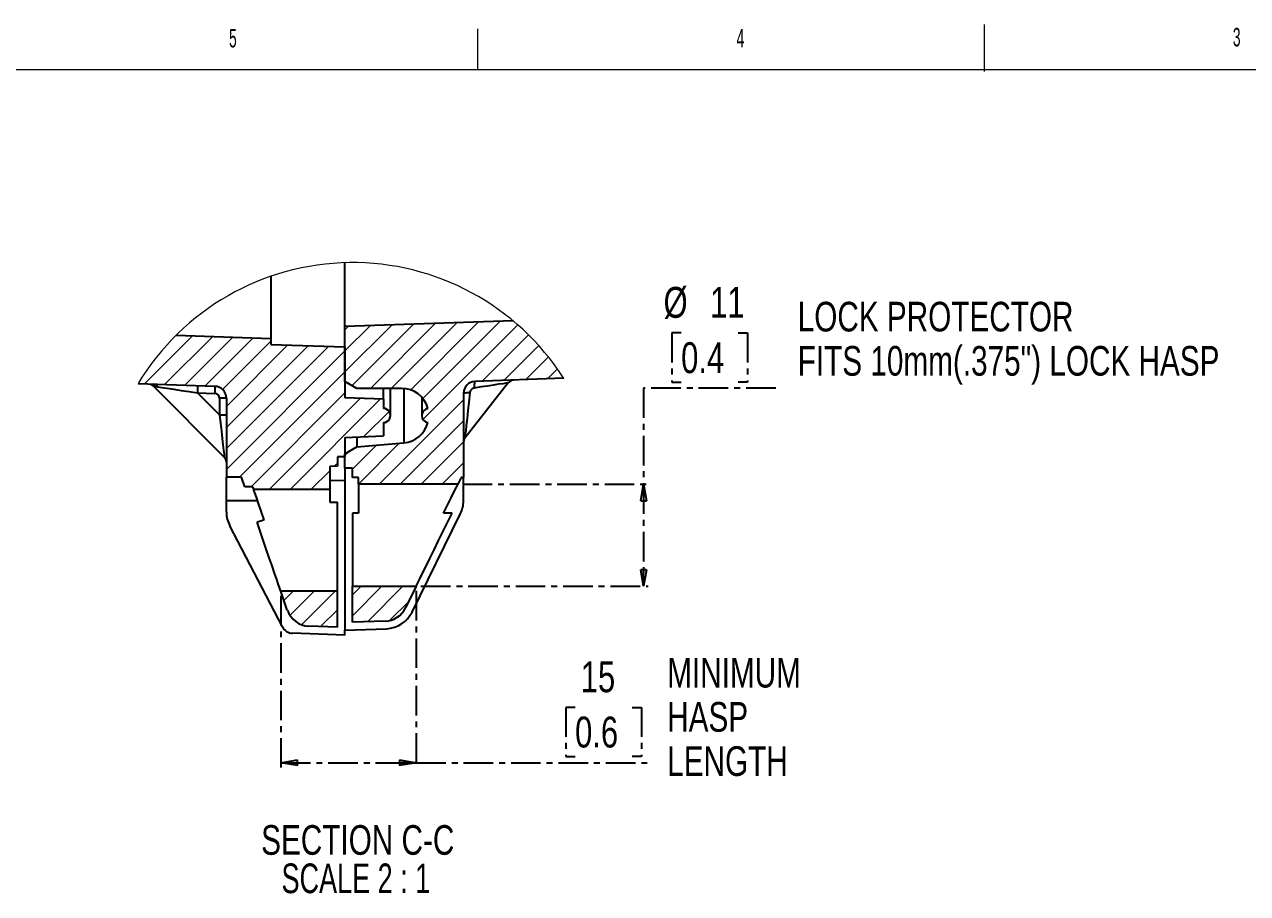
# Model space of a CAD drawing. Header units: millimetres. Extents: x 12 to 854, y 4 to 555.
# Drawn here: x 334.1 to 596.2, y 369.2 to 555.4 of the extents above; entities that cross this region are included whole.
import ezdxf

# ---------------------------------------------------------------- set-up
doc = ezdxf.new("R2010")
doc.units = ezdxf.units.MM
doc.linetypes.add('CENTER', pattern=[10.16, 6.35, -1.27, 1.27, -1.27])
doc.layers.add('DEFAULT_1', color=7, linetype='CENTER')
doc.styles.add('SLDTEXTSTYLE2', font='TXT', dxfattribs={"width": 0.75})
doc.styles.add('SLDTEXTSTYLE3', font='TXT', dxfattribs={"width": 0.56})
doc.styles.add('SLDTEXTSTYLE5', font='TXT', dxfattribs={"width": 0.681818})
doc.dimstyles.new('SLDDIMSTYLE4', dxfattribs={"dimtxt": 6.614583, "dimasz": 3.556, "dimexe": 0, "dimexo": 0.0625, "dimgap": 1.653646, "dimtad": 0, "dimtih": 1, "dimtoh": 1, "dimdec": 0, "dimlfac": 0.5, "dimrnd": 1e-09, "dimzin": 12, "dimdsep": 46, "dimtxsty": 'SLDTEXTSTYLE2', "dimblk1": 'CLOSED', "dimblk2": 'CLOSED', "dimsah": 1, "dimcen": 0.09, "dimadec": 0, "dimazin": 3, "dimtfac": 1, "dimtdec": 0, "dimtofl": 0, "dimtmove": 0, "dimatfit": 3, "dimldrblk": 'CLOSED', "dimfxl": 1, "dimfrac": 2, "dimtolj": 1, "dimtzin": 12, "dimarcsym": 0})
doc.dimstyles.new('SLDDIMSTYLE5', dxfattribs={"dimtxt": 6.614583, "dimasz": 3.556, "dimexe": 0, "dimexo": 0.0625, "dimgap": 1.653646, "dimtad": 1, "dimdec": 0, "dimlfac": 0.5, "dimrnd": 1e-09, "dimzin": 12, "dimdsep": 46, "dimtxsty": 'SLDTEXTSTYLE2', "dimblk1": 'CLOSED', "dimblk2": 'CLOSED', "dimsah": 1, "dimcen": 0.09, "dimadec": 0, "dimazin": 3, "dimtfac": 1, "dimtdec": 0, "dimtofl": 0, "dimtmove": 0, "dimatfit": 3, "dimldrblk": 'CLOSED', "dimfxl": 1, "dimfrac": 2, "dimtolj": 1, "dimtzin": 12, "dimarcsym": 0})

# ---------------------------------------------------------------- blocks, each defined once
blk = doc.blocks.new('SW_HATCH_0')
at = {"color": 0, "linetype": 'Continuous', "lineweight": 18}
for p, q in [((13.07, 48.99), (23.1, 59.02)), ((13.07, 53.48), (18.44, 58.86)), ((13.07, 57.97), (13.79, 58.69)), ((14.6, 46.03), (27.75, 59.18)), ((18.51, 45.45), (32.4, 59.34)), ((23, 45.45), (37.05, 59.5)), ((27.16, 45.12), (41.71, 59.67)), ((29.78, 43.25), (46.36, 59.83)), ((29.78, 38.76), (50.1, 59.08)), ((-29.92, 46.41), (-19.61, 56.72)), ((-25.58, 46.26), (-15.27, 56.57)), ((-21.24, 46.11), (-10.93, 56.42)), ((-16.91, 45.96), (-6.59, 56.27)), ((-13.16, 45.21), (-2.78, 55.59)), ((42.5, 46.99), (52.42, 56.91)), ((-12.33, 41.55), (0.86, 54.74)), ((-12.33, 37.06), (5.2, 54.59)), ((-12.33, 32.57), (9.54, 54.44)), ((-12.33, 28.08), (13.07, 53.48)), ((47.15, 47.15), (54.61, 54.61)), ((51.8, 47.31), (56.67, 52.18)), ((-9.52, 26.4), (13.07, 48.99)), ((56.46, 47.48), (58.6, 49.62)), ((-7.06, 24.37), (13.07, 44.5)), ((-3.12, 23.82), (16.38, 43.32)), ((1.37, 23.82), (20.72, 43.17)), ((20.4, 24.89), (38.47, 42.96)), ((17.14, 35.1), (22.56, 40.52)), ((24.89, 24.89), (38.47, 38.47)), ((13.07, 31.03), (14.05, 32.01)), ((14.69, 28.16), (19.8, 33.27)), ((15.96, 24.94), (24.72, 33.7)), ((29.38, 24.89), (38.47, 33.98)), ((10.78, 28.74), (11.44, 29.4)), ((12.83, 30.79), (13.07, 31.03)), ((33.87, 24.89), (38.47, 29.49)), ((5.86, 23.82), (9.81, 27.77)), ((14.69, 1.22), (16.51, 3.04)), ((14.69, -3.27), (21, 3.04)), ((17.89, -4.56), (25.49, 3.04)), ((0, 0), (1.99, 1.99)), ((1.27, -3.22), (6.48, 1.99)), ((3.77, -5.21), (10.97, 1.99)), ((7.86, -5.61), (11.44, -2.03)), ((22.64, -4.3), (26.74, -0.2))]:
    blk.add_line(p, q, dxfattribs=at)
blk = doc.blocks.new('_Closed')
at = {"color": 0, "linetype": 'ByBlock', "lineweight": -2}
for p, q in [((-1, 0.166667), (0, 0)), ((-1, 0.166667), (-1, -0.166667)), ((0, 0), (-1, -0.166667)), ((0, 0), (-1, 0))]:
    blk.add_line(p, q, dxfattribs=at)
blk = doc.blocks.new('_D_10')
at = {"layer": 'DEFAULT_1'}
for p, q in [((474.81, 489.3), (472.8, 489.3)), ((472.8, 489.3), (472.8, 478.79)), ((487.02, 489.3), (489.04, 489.3)), ((489.04, 489.3), (489.04, 478.79)), ((495.07, 477.45), (466.76, 477.45)), ((466.76, 477.45), (466.76, 456.88)), ((472.8, 478.79), (474.81, 478.79)), ((489.04, 478.79), (487.02, 478.79)), ((427.94, 456.88), (467.76, 456.88)), ((466.76, 456.88), (466.76, 435.03)), ((419.03, 435.03), (467.76, 435.03))]:
    blk.add_line(p, q, dxfattribs=at)
at = {"layer": 'DEFAULT_1', "xscale": 3.556, "yscale": 3.556}
for p, rotation in [((466.76, 456.88, 128.7), 90), ((466.76, 435.03, 128.7), 270)]:
    blk.add_blockref('_Closed', p, dxfattribs=dict(at, rotation=rotation))
at = {"layer": 'DEFAULT_1', "char_height": 6.615, "attachment_point": 1, "style": 'SLDTEXTSTYLE2'}
for s, insert in [('%%c', (471.04, 499.17)), ('11', (481.02, 499.17)), ('0.4', (474.81, 487.32))]:
    blk.add_mtext(s, dxfattribs=dict(at, insert=insert))
blk = doc.blocks.new('_D_11')
at = {"layer": 'DEFAULT_1'}
for p, q in [((389.01, 432.98), (389.01, 396.23)), ((418.03, 434.03), (418.03, 396.23)), ((452.08, 409.09), (450.07, 409.09)), ((450.07, 409.09), (450.07, 398.58)), ((464.29, 409.09), (466.31, 409.09)), ((466.31, 409.09), (466.31, 398.58)), ((450.07, 398.58), (452.08, 398.58)), ((466.31, 398.58), (464.29, 398.58)), ((389.01, 397.23), (418.03, 397.23)), ((418.03, 397.23), (468.32, 397.23))]:
    blk.add_line(p, q, dxfattribs=at)
at = {"layer": 'DEFAULT_1', "xscale": 3.556, "yscale": 3.556, "rotation": 180}
blk.add_blockref('_Closed', (389.01, 397.23, 128.7), dxfattribs=at)
at = {"layer": 'DEFAULT_1', "xscale": 3.556, "yscale": 3.556}
blk.add_blockref('_Closed', (418.03, 397.23, 128.7), dxfattribs=at)
at = {"layer": 'DEFAULT_1', "char_height": 6.615, "attachment_point": 1, "style": 'SLDTEXTSTYLE2'}
for s, insert in [('15', (453.3, 418.95)), ('0.6', (452.08, 407.1))]:
    blk.add_mtext(s, dxfattribs=dict(at, insert=insert))
blk = doc.blocks.new('SW_NOTE_0_4')
at = {"layer": 'DEFAULT_1', "color": 0, "char_height": 6.35, "attachment_point": 2}
for s, insert, style in [('SECTION C-C', (26.69, 8.19), 'SLDTEXTSTYLE2'), ('SCALE 2 : 1', (26.29, -0.03), 'SLDTEXTSTYLE5')]:
    blk.add_mtext(s, dxfattribs=dict(at, insert=insert, style=style))
blk = doc.blocks.new('SW_NOTE_0_5')
at = {"layer": 'DEFAULT_1', "color": 0, "char_height": 6.35, "attachment_point": 1, "style": 'SLDTEXTSTYLE2'}
for s, insert in [('MINIMUM', (0, 8.19)), ('HASP', (0, -1.28)), ('LENGTH', (0, -10.75))]:
    blk.add_mtext(s, dxfattribs=dict(at, insert=insert))
blk = doc.blocks.new('SW_NOTE_0_6')
at = {"layer": 'DEFAULT_1', "color": 0, "char_height": 6.35, "attachment_point": 1, "style": 'SLDTEXTSTYLE2'}
for s, insert in [('LOCK PROTECTOR', (0, 8.19)), ('FITS 10mm(.375") LOCK HASP', (0, -1.28))]:
    blk.add_mtext(s, dxfattribs=dict(at, insert=insert))

msp = doc.modelspace()

# ---------------------------------------------------------------- linework, layer by layer
at = {"color": 7, "linetype": 'Continuous', "lineweight": 18}
for p, q in [((431.24, 545.65), (431.24, 554.5)), ((539.81, 545.36), (539.81, 555.4)), ((24.14, 545.77), (841.61, 545.77))]:
    msp.add_line(p, q, dxfattribs=at)
at = {"color": 7, "linetype": 'Continuous', "lineweight": 25}
for p, q in [((402.76, 490.66), (402.76, 504.36)), ((386.91, 501.47), (386.91, 488.13)), ((438.79, 491.92), (402.76, 490.66)), ((402.76, 478.91), (402.76, 490.66)), ((366.59, 488.84), (386.91, 488.13)), ((386.91, 488.13), (386.91, 486.86)), ((386.91, 486.86), (402.76, 486.3)), ((402.76, 486.3), (402.76, 475.43)), ((358.41, 478.45), (374.91, 477.87)), ((361.55, 478.05), (361.57, 478.04)), ((361.57, 478.04), (376.91, 462.69)), ((405.3, 477.44), (402.76, 478.91)), ((414.89, 477.44), (405.3, 477.44)), ((411.01, 475.14), (411.01, 477.44)), ((412.54, 471.62), (412.54, 477.44)), ((437.77, 478.63), (428.48, 466.74)), ((449.65, 479.59), (430.61, 478.92)), ((371.18, 476.48), (374.91, 476.35)), ((375.89, 471.78), (371.18, 476.48)), ((377.36, 475.33), (375.89, 475.33)), ((375.89, 475.33), (375.89, 471.78)), ((377.36, 475.33), (377.36, 458.39)), ((411.01, 475.14), (402.76, 475.43)), ((411.01, 475.14), (411.01, 473.14)), ((419.21, 475.54), (419.21, 471.6)), ((428.16, 476.39), (428.16, 458.3)), ((375.89, 471.78), (377.36, 471.78)), ((411.01, 470.09), (411.01, 467.23)), ((402.76, 466.94), (411.01, 467.23)), ((402.76, 466.94), (402.76, 462.78)), ((405.3, 467.03), (405.3, 464.9)), ((402.76, 463.43), (405.3, 464.9)), ((405.3, 464.9), (415.4, 465.78)), ((402.76, 462.78), (401.13, 462.73)), ((401.13, 462.73), (401.13, 460.75)), ((402.76, 460.34), (402.76, 463.43)), ((401.13, 460.75), (399.51, 460.7)), ((399.51, 460.7), (399.51, 455.81)), ((404.38, 460.34), (402.76, 460.34)), ((402.76, 460.34), (402.76, 459.29)), ((402.76, 459.29), (402.76, 425.63)), ((404.38, 458.3), (404.38, 460.34)), ((380.6, 458.39), (377.36, 458.39)), ((377.36, 453.31), (377.36, 458.39)), ((381.3, 456.36), (380.6, 458.39)), ((383.02, 456.36), (381.3, 456.36)), ((383.21, 455.81), (383.02, 456.36)), ((402.76, 457.7), (399.51, 457.59)), ((405.65, 458.3), (404.38, 458.3)), ((405.65, 456.88), (405.65, 458.3)), ((405.65, 456.88), (405.65, 450.68)), ((426.94, 456.88), (405.65, 456.88)), ((427.65, 458.3), (426.94, 456.88)), ((428.16, 458.3), (427.65, 458.3)), ((428.16, 453.41), (428.16, 458.3)), ((383.21, 455.81), (399.51, 455.81)), ((399.51, 455.81), (399.51, 453.08)), ((384.07, 453.31), (377.36, 453.31)), ((377.36, 450.9), (377.36, 453.31)), ((399.51, 453.08), (401.13, 453.08)), ((401.13, 433.98), (401.13, 453.08)), ((405.65, 450.68), (404.38, 450.68)), ((404.38, 450.68), (404.38, 435.03)), ((417.13, 429.49), (427.51, 450.61)), ((425.71, 450.68), (423.9, 450.68)), ((389.37, 426.33), (378.08, 447.96)), ((401.13, 433.98), (389.01, 433.98)), ((390.41, 429.89), (389.01, 433.98)), ((401.13, 426.26), (401.13, 433.98)), ((404.38, 435.03), (418.03, 435.03)), ((404.38, 427.32), (404.38, 435.03)), ((418.03, 435.03), (415.75, 430.4)), ((411.37, 427.56), (404.38, 427.32)), ((402.76, 424.58), (391.54, 424.97)), ((401.13, 426.26), (395.04, 426.47)), ((402.76, 425.63), (411.66, 425.94)), ((402.76, 424.58), (402.76, 425.63))]:
    msp.add_line(p, q, dxfattribs=at)
at = {"color": 8, "linetype": 'Continuous', "lineweight": 25}
msp.add_line((415.4, 477.42), (415.4, 465.78), dxfattribs=at)
at = {"color": 7, "linetype": 'Continuous', "lineweight": 25, "flags": 128}
for points in [[(362.6, 477.78), (363.51, 477.64), (364.69, 477.46), (366.1, 477.24), (367.69, 477), (369.4, 476.75), (371.18, 476.48)], [(437.77, 478.63), (437.63, 478.6), (437.23, 478.54), (436.57, 478.44), (435.68, 478.3), (434.59, 478.13), (433.33, 477.94), (431.94, 477.73), (430.47, 477.51)], [(429.52, 476.47), (429.3, 474.51), (429.11, 472.66), (428.92, 470.97), (428.77, 469.51), (428.64, 468.33), (428.55, 467.45), (428.5, 466.92), (428.48, 466.74)], [(375.89, 471.78), (376.09, 469.99), (376.29, 468.27), (376.47, 466.7), (376.62, 465.33), (376.75, 464.2), (376.84, 463.37), (376.9, 462.86), (376.91, 462.69)], [(423.9, 450.68), (424.76, 452.43), (425.51, 453.96), (426.12, 455.2), (426.57, 456.12), (426.85, 456.68), (426.94, 456.88)], [(385.46, 449.27), (384.82, 451.14), (384.25, 452.77), (383.8, 454.1), (383.46, 455.07), (383.26, 455.65), (383.21, 455.81)], [(385.46, 449.27), (384.7, 449), (383.93, 448.74)], [(389.01, 433.98), (388.96, 434.1), (388.8, 434.57), (388.53, 435.36), (388.16, 436.45), (387.69, 437.81), (387.15, 439.39), (386.54, 441.14), (385.9, 443.01), (385.23, 444.94), (384.57, 446.87), (383.93, 448.74)], [(418.03, 435.03), (418.12, 435.21), (418.38, 435.76), (418.82, 436.65), (419.41, 437.84), (420.13, 439.32), (420.96, 441.01), (421.88, 442.87), (422.84, 444.84), (423.82, 446.84), (424.79, 448.81), (425.71, 450.68)]]:
    msp.add_lwpolyline(points, dxfattribs=at)
at = {"color": 7, "linetype": 'Continuous', "lineweight": 18}
msp.add_arc((404.38, 450.68), 53.7, 32.5612, 148.8711, dxfattribs=at)
at = {"color": 7, "linetype": 'Continuous', "lineweight": 25}
for centre, radius, start, end in [((361.6, 477.15), 1.19, 31.8609, 86.4724), ((360.26, 477.24), 10.95, 356.0127, 3.9873), ((374.82, 475.33), 2.54, 359.9999, 88), ((363.98, 477.11), 10.95, 356.0129, 3.9871), ((414.89, 471.6), 5.84, 14.9894, 90.0001), ((430.7, 476.39), 2.54, 92, 179.9999), ((433.41, 477.94), 2.97, 160.6145, 188.3635), ((438.97, 477.69), 1.52, 92, 142.0001), ((374.87, 475.33), 1.02, 359.9999, 88), ((429.2, 470.82), 5.66, 86.8209, 100.6277), ((411.01, 471.62), 1.52, 269.9999, 90.0001), ((420.74, 471.6), 1.52, 97.4949, 262.5051), ((414.89, 471.6), 5.84, 274.9999, 345.0107), ((429.68, 465.8), 1.52, 141.9999, 180.0001), ((375.83, 461.62), 1.52, 359.9997, 45.0001), ((383.71, 450.9), 6.35, 180.0002, 207.5722), ((421.81, 453.41), 6.35, 333.8434, 360), ((395.22, 431.55), 5.08, 199.0001, 267.9999), ((411.19, 432.64), 5.08, 272.0001, 333.8431), ((411.43, 432.29), 6.35, 271.9999, 333.8432), ((391.62, 427.51), 2.54, 207.5724, 268)]:
    msp.add_arc(centre, radius, start, end, dxfattribs=at)
for points, knots in [([(361.06, 478.36), (361.11, 478.34), (361.25, 478.28), (361.45, 478.16), (361.56, 478.02), (361.61, 477.96)], [0, 0, 0, 0, 0.242939, 0.663297, 1, 1, 1, 1]), ([(361.57, 478.04), (361.73, 477.97), (362.07, 477.85), (362.42, 477.8), (362.6, 477.78)], [0, 0, 0, 0, 0.49174, 1, 1, 1, 1]), ([(430.47, 477.51), (430.37, 477.48), (430.16, 477.43), (429.89, 477.23), (429.68, 476.97), (429.55, 476.7), (429.53, 476.53), (429.52, 476.47)], [0, 0, 0, 0, 0.207802, 0.429058, 0.655605, 0.878117, 1, 1, 1, 1])]:
    msp.add_open_spline(points, degree=3, knots=knots, dxfattribs=at)

# ---------------------------------------------------------------- block references
at = {"color": 7, "linetype": 'Continuous', "lineweight": 18}
msp.add_blockref('SW_HATCH_0', (389.69, 431.99), dxfattribs=at)
at = {"layer": 'DEFAULT_1'}
for name, p in [('SW_NOTE_0_6', (499.79, 487.79)), ('SW_NOTE_0_5', (471.82, 411.5)), ('SW_NOTE_0_4', (378.81, 375.66))]:
    msp.add_blockref(name, p, dxfattribs=at)

# ---------------------------------------------------------------- texts
at = {"color": 7, "linetype": 'Continuous', "lineweight": 0, "char_height": 3.97, "attachment_point": 1, "style": 'SLDTEXTSTYLE3'}
for s, insert in [('5', (377.92, 554.46)), ('4', (486.68, 554.46)), ('3', (593.04, 554.68))]:
    msp.add_mtext(s, dxfattribs=dict(at, insert=insert))

# ---------------------------------------------------------------- dimensions: what is measured, and where the dimension line sits
at = {"layer": 'DEFAULT_1'}
dim = msp.add_linear_dim(base=(466.76, 435.03), p1=(426.94, 456.88), p2=(418.03, 435.03), angle=90, text='%%c<>', dimstyle='SLDDIMSTYLE4', dxfattribs=at)
dim.commit()
dim.dimension.update_dxf_attribs({"geometry": '_D_10', "text_midpoint": (466.76, 489.3), "dimtype": 160})
dim = msp.add_linear_dim(base=(418.03, 397.23), p1=(389.01, 433.98), p2=(418.03, 435.03), dimstyle='SLDDIMSTYLE5', dxfattribs=at)
dim.commit()
dim.dimension.update_dxf_attribs({"geometry": '_D_11', "text_midpoint": (458.19, 397.23), "dimtype": 160})

doc.saveas('drawing.dxf')
